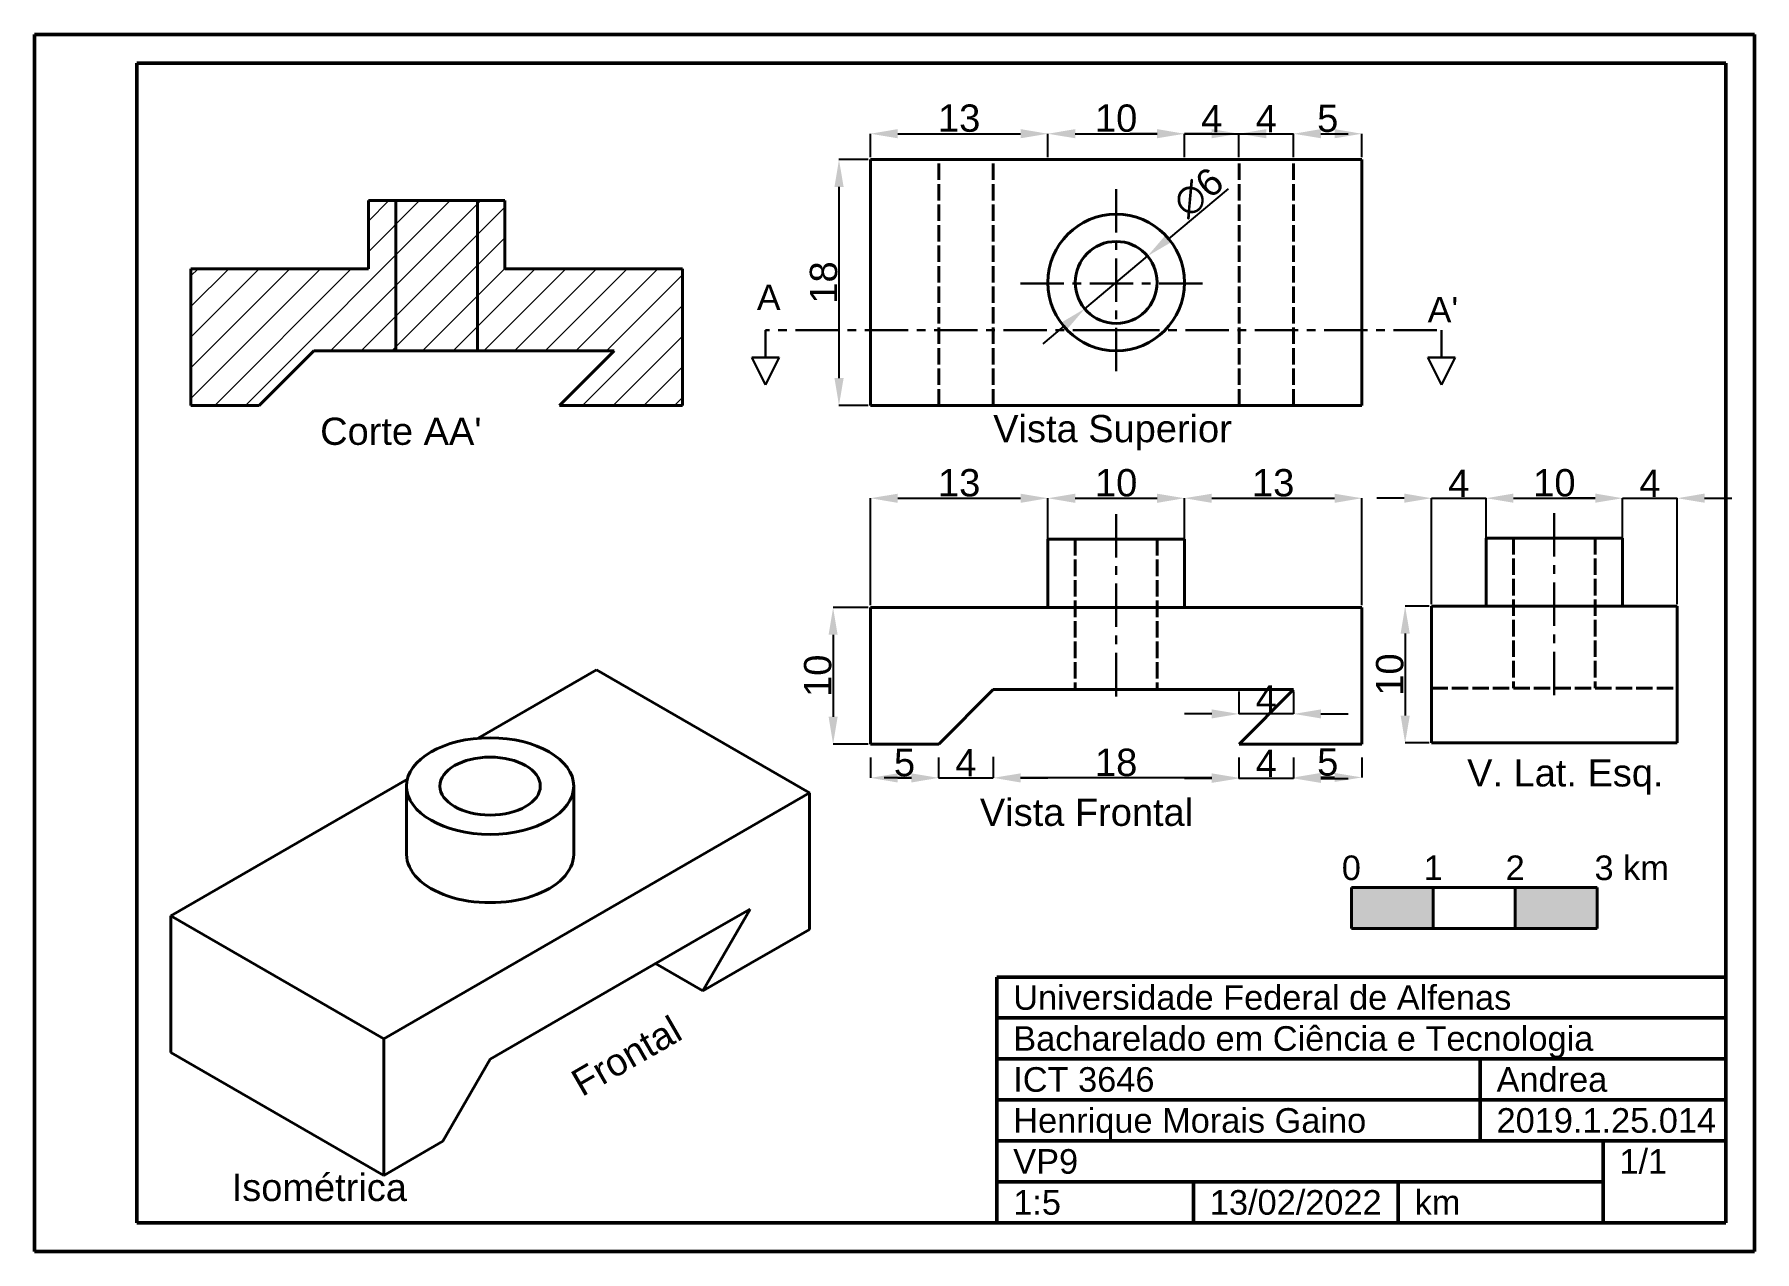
# Model space of a CAD drawing. Header units: millimetres. Extents: x 52 to 178, y -46 to 43.
import ezdxf
from ezdxf.enums import TextEntityAlignment as Align

# ---------------------------------------------------------------- set-up
doc = ezdxf.new("R2010")
doc.units = ezdxf.units.MM
doc.linetypes.add('ACAD_ISO02W100', pattern=[15, 12, -3])
doc.linetypes.add('CENTER', pattern=[50.8, 31.75, -6.35, 6.35, -6.35])
doc.layers.get('0').update_dxf_attribs({"lineweight": 50})
for name, color, linetype, lineweight in [('ARESTA', 6, 'Continuous', 40), ('ARESTA NV', 6, 'ACAD_ISO02W100', 40), ('COTAS', 1, 'Continuous', 15), ('EIXOS', 5, 'CENTER', 30), ('HACHURA', 3, 'CENTER', 15), ('TEXTO', 4, 'Continuous', 30)]:
    doc.layers.add(name, color=color, linetype=linetype, lineweight=lineweight)
doc.styles.get("Standard").update_dxf_attribs({"font": 'arial.ttf'})
doc.styles.add('style1', font='arial.ttf', dxfattribs={"height": 0.6})
doc.styles.add('style1-5 cota', font='arial.ttf', dxfattribs={"height": 1})
doc.dimstyles.new('Copy of cota 1-5', dxfattribs={"dimtxt": 0.2, "dimasz": 0.2, "dimexe": 0, "dimexo": 0.1625, "dimgap": 0.1, "dimtad": 1, "dimtxsty": 'Standard', "dimcen": 0.09, "dimclrd": 256, "dimclre": 256, "dimclrt": 256, "dimadec": 0, "dimazin": 0, "dimtfac": 1, "dimtmove": 0, "dimatfit": 3, "dimfxl": 1, "dimarcsym": 0})

# ---------------------------------------------------------------- blocks, each defined once
blk = doc.blocks.new('*D136')
at = {"layer": 'COTAS', "lineweight": -2, "transparency": 16777216}
for p, q in [((113.13, 33.88), (113.13, 35.6)), ((115.13, 35.6), (124.13, 35.6)), ((126.13, 33.88), (126.13, 35.6))]:
    blk.add_line(p, q, dxfattribs=at)
at = {"layer": 'COTAS', "transparency": 16777216}
for points in [[(115.13, 35.94), (115.13, 35.27), (113.13, 35.6)], [(124.13, 35.94), (124.13, 35.27), (126.13, 35.6)]]:
    blk.add_solid(points, dxfattribs=at)
at = {"layer": 'Defpoints', "color": 0, "transparency": 16777216}
for p in [(126.13, 35.6), (113.13, 33.71), (126.13, 33.71)]:
    blk.add_point(p, dxfattribs=at)
at = {"layer": 'COTAS', "transparency": 16777216, "insert": (119.63, 36.73), "char_height": 2, "attachment_point": 5}
blk.add_mtext('13', dxfattribs=at)
blk = doc.blocks.new('*D137')
at = {"layer": 'COTAS', "lineweight": -2, "transparency": 16777216}
for p, q in [((126.13, 33.88), (126.13, 35.6)), ((128.13, 35.6), (134.13, 35.6)), ((136.13, 33.88), (136.13, 35.6))]:
    blk.add_line(p, q, dxfattribs=at)
at = {"layer": 'COTAS', "transparency": 16777216}
for points in [[(128.13, 35.94), (128.13, 35.27), (126.13, 35.6)], [(134.13, 35.94), (134.13, 35.27), (136.13, 35.6)]]:
    blk.add_solid(points, dxfattribs=at)
at = {"layer": 'Defpoints', "color": 0, "transparency": 16777216}
for p in [(136.13, 35.6), (126.13, 33.71), (136.13, 33.71)]:
    blk.add_point(p, dxfattribs=at)
at = {"layer": 'COTAS', "transparency": 16777216, "insert": (131.13, 36.73), "char_height": 2, "attachment_point": 5}
blk.add_mtext('10', dxfattribs=at)
blk = doc.blocks.new('*D138')
at = {"layer": 'COTAS', "lineweight": -2, "transparency": 16777216}
for p, q in [((134.13, 35.6), (132.13, 35.6)), ((136.13, 33.88), (136.13, 35.6)), ((136.13, 35.6), (140.13, 35.6)), ((140.13, 33.88), (140.13, 35.6)), ((142.13, 35.6), (144.13, 35.6))]:
    blk.add_line(p, q, dxfattribs=at)
at = {"layer": 'COTAS', "transparency": 16777216}
for points in [[(134.13, 35.94), (134.13, 35.27), (136.13, 35.6)], [(142.13, 35.94), (142.13, 35.27), (140.13, 35.6)]]:
    blk.add_solid(points, dxfattribs=at)
at = {"layer": 'Defpoints', "color": 0, "transparency": 16777216}
for p in [(140.13, 35.6), (136.13, 33.71), (140.13, 33.71)]:
    blk.add_point(p, dxfattribs=at)
at = {"layer": 'COTAS', "transparency": 16777216, "insert": (138.13, 36.7), "char_height": 2, "attachment_point": 5}
blk.add_mtext('4', dxfattribs=at)
blk = doc.blocks.new('*D139')
at = {"layer": 'COTAS', "lineweight": -2, "transparency": 16777216}
for p, q in [((138.13, 35.6), (136.13, 35.6)), ((140.13, 33.88), (140.13, 35.6)), ((140.13, 35.6), (144.13, 35.6)), ((144.13, 33.88), (144.13, 35.6)), ((146.13, 35.6), (148.13, 35.6))]:
    blk.add_line(p, q, dxfattribs=at)
at = {"layer": 'COTAS', "transparency": 16777216}
for points in [[(138.13, 35.94), (138.13, 35.27), (140.13, 35.6)], [(146.13, 35.94), (146.13, 35.27), (144.13, 35.6)]]:
    blk.add_solid(points, dxfattribs=at)
at = {"layer": 'Defpoints', "color": 0, "transparency": 16777216}
for p in [(144.13, 35.6), (140.13, 33.71), (144.13, 33.71)]:
    blk.add_point(p, dxfattribs=at)
at = {"layer": 'COTAS', "transparency": 16777216, "insert": (142.13, 36.7), "char_height": 2, "attachment_point": 5}
blk.add_mtext('4', dxfattribs=at)
blk = doc.blocks.new('*D140')
at = {"layer": 'COTAS', "lineweight": -2, "transparency": 16777216}
for p, q in [((144.13, 33.88), (144.13, 35.6)), ((146.13, 35.6), (147.13, 35.6)), ((149.13, 33.88), (149.13, 35.6))]:
    blk.add_line(p, q, dxfattribs=at)
at = {"layer": 'COTAS', "transparency": 16777216}
for points in [[(146.13, 35.94), (146.13, 35.27), (144.13, 35.6)], [(147.13, 35.94), (147.13, 35.27), (149.13, 35.6)]]:
    blk.add_solid(points, dxfattribs=at)
at = {"layer": 'Defpoints', "color": 0, "transparency": 16777216}
for p in [(149.13, 35.6), (144.13, 33.71), (149.13, 33.71)]:
    blk.add_point(p, dxfattribs=at)
at = {"layer": 'COTAS', "transparency": 16777216, "insert": (146.63, 36.72), "char_height": 2, "attachment_point": 5}
blk.add_mtext('5', dxfattribs=at)
blk = doc.blocks.new('*D141')
at = {"layer": 'COTAS', "lineweight": -2, "transparency": 16777216}
for p, q in [((112.97, 33.71), (110.83, 33.71)), ((110.83, 31.71), (110.83, 17.71)), ((112.97, 15.71), (110.83, 15.71))]:
    blk.add_line(p, q, dxfattribs=at)
at = {"layer": 'COTAS', "transparency": 16777216}
for points in [[(110.5, 31.71), (111.17, 31.71), (110.83, 33.71)], [(110.5, 17.71), (111.17, 17.71), (110.83, 15.71)]]:
    blk.add_solid(points, dxfattribs=at)
at = {"layer": 'Defpoints', "color": 0, "transparency": 16777216}
for p in [(113.13, 33.71), (110.83, 15.71), (113.13, 15.71)]:
    blk.add_point(p, dxfattribs=at)
at = {"layer": 'COTAS', "transparency": 16777216, "insert": (109.71, 24.71), "char_height": 2, "attachment_point": 5, "rotation": 90}
blk.add_mtext('18', dxfattribs=at)
blk = doc.blocks.new('*D142')
at = {"layer": 'COTAS', "lineweight": -2, "transparency": 16777216}
for p, q in [((139.33, 31.57), (134.97, 27.92)), ((128.83, 22.79), (133.43, 26.64)), ((127.3, 21.51), (125.76, 20.22))]:
    blk.add_line(p, q, dxfattribs=at)
at = {"layer": 'COTAS', "transparency": 16777216}
for points in [[(134.75, 28.18), (135.18, 27.67), (133.43, 26.64)], [(127.08, 21.76), (127.51, 21.25), (128.83, 22.79)]]:
    blk.add_solid(points, dxfattribs=at)
at = {"layer": 'Defpoints', "color": 0, "transparency": 16777216}
for p in [(133.43, 26.64), (128.83, 22.79)]:
    blk.add_point(p, dxfattribs=at)
at = {"layer": 'COTAS', "transparency": 16777216, "insert": (137.16, 31.29), "char_height": 2, "attachment_point": 5, "rotation": 39.9188}
blk.add_mtext('∅6', dxfattribs=at)
blk = doc.blocks.new('*D143')
at = {"layer": 'COTAS', "lineweight": -2, "transparency": 16777216}
for p, q in [((152.23, 8.92), (150.23, 8.92)), ((154.23, 1.17), (154.23, 8.92)), ((154.23, 8.92), (158.23, 8.92)), ((158.23, 1.17), (158.23, 8.92)), ((160.23, 8.92), (162.23, 8.92))]:
    blk.add_line(p, q, dxfattribs=at)
at = {"layer": 'COTAS', "transparency": 16777216}
for points in [[(152.23, 9.26), (152.23, 8.59), (154.23, 8.92)], [(160.23, 9.26), (160.23, 8.59), (158.23, 8.92)]]:
    blk.add_solid(points, dxfattribs=at)
at = {"layer": 'Defpoints', "color": 0, "transparency": 16777216}
for p in [(158.23, 8.92), (154.23, 1.01), (158.23, 1.01)]:
    blk.add_point(p, dxfattribs=at)
at = {"layer": 'COTAS', "transparency": 16777216, "insert": (156.23, 10.02), "char_height": 2, "attachment_point": 5}
blk.add_mtext('4', dxfattribs=at)
blk = doc.blocks.new('*D144')
at = {"layer": 'COTAS', "lineweight": -2, "transparency": 16777216}
for p, q in [((158.23, 6.17), (158.23, 8.92)), ((160.23, 8.92), (166.23, 8.92)), ((168.23, 6.17), (168.23, 8.92))]:
    blk.add_line(p, q, dxfattribs=at)
at = {"layer": 'COTAS', "transparency": 16777216}
for points in [[(160.23, 9.26), (160.23, 8.59), (158.23, 8.92)], [(166.23, 9.26), (166.23, 8.59), (168.23, 8.92)]]:
    blk.add_solid(points, dxfattribs=at)
at = {"layer": 'Defpoints', "color": 0, "transparency": 16777216}
for p in [(168.23, 8.92), (158.23, 6.01), (168.23, 6.01)]:
    blk.add_point(p, dxfattribs=at)
at = {"layer": 'COTAS', "transparency": 16777216, "insert": (163.23, 10.04), "char_height": 2, "attachment_point": 5}
blk.add_mtext('10', dxfattribs=at)
blk = doc.blocks.new('*D145')
at = {"layer": 'COTAS', "lineweight": -2, "transparency": 16777216}
for p, q in [((166.23, 8.92), (164.23, 8.92)), ((168.23, 1.17), (168.23, 8.92)), ((168.23, 8.92), (172.23, 8.92)), ((172.23, 1.17), (172.23, 8.92)), ((174.23, 8.92), (176.23, 8.92))]:
    blk.add_line(p, q, dxfattribs=at)
at = {"layer": 'COTAS', "transparency": 16777216}
for points in [[(166.23, 9.26), (166.23, 8.59), (168.23, 8.92)], [(174.23, 9.26), (174.23, 8.59), (172.23, 8.92)]]:
    blk.add_solid(points, dxfattribs=at)
at = {"layer": 'Defpoints', "color": 0, "transparency": 16777216}
for p in [(172.23, 8.92), (168.23, 1.01), (172.23, 1.01)]:
    blk.add_point(p, dxfattribs=at)
at = {"layer": 'COTAS', "transparency": 16777216, "insert": (170.23, 10.02), "char_height": 2, "attachment_point": 5}
blk.add_mtext('4', dxfattribs=at)
blk = doc.blocks.new('*D146')
at = {"layer": 'COTAS', "lineweight": -2, "transparency": 16777216}
for p, q in [((154.06, 1.01), (152.3, 1.01)), ((152.3, -0.99), (152.3, -6.99)), ((154.06, -8.99), (152.3, -8.99))]:
    blk.add_line(p, q, dxfattribs=at)
at = {"layer": 'COTAS', "transparency": 16777216}
for points in [[(151.97, -0.99), (152.64, -0.99), (152.3, 1.01)], [(151.97, -6.99), (152.64, -6.99), (152.3, -8.99)]]:
    blk.add_solid(points, dxfattribs=at)
at = {"layer": 'Defpoints', "color": 0, "transparency": 16777216}
for p in [(154.23, 1.01), (152.3, -8.99), (154.23, -8.99)]:
    blk.add_point(p, dxfattribs=at)
at = {"layer": 'COTAS', "transparency": 16777216, "insert": (151.18, -3.99), "char_height": 2, "attachment_point": 5, "rotation": 90}
blk.add_mtext('10', dxfattribs=at)
blk = doc.blocks.new('*D147')
at = {"layer": 'COTAS', "lineweight": -2, "transparency": 16777216}
for p, q in [((113.13, 1.08), (113.13, 8.92)), ((115.13, 8.92), (124.13, 8.92)), ((126.13, 1.08), (126.13, 8.92))]:
    blk.add_line(p, q, dxfattribs=at)
at = {"layer": 'COTAS', "transparency": 16777216}
for points in [[(115.13, 9.25), (115.13, 8.58), (113.13, 8.92)], [(124.13, 9.25), (124.13, 8.58), (126.13, 8.92)]]:
    blk.add_solid(points, dxfattribs=at)
at = {"layer": 'Defpoints', "color": 0, "transparency": 16777216}
for p in [(126.13, 8.92), (113.13, 0.92), (126.13, 0.92)]:
    blk.add_point(p, dxfattribs=at)
at = {"layer": 'COTAS', "transparency": 16777216, "insert": (119.63, 10.04), "char_height": 2, "attachment_point": 5}
blk.add_mtext('13', dxfattribs=at)
blk = doc.blocks.new('*D148')
at = {"layer": 'COTAS', "lineweight": -2, "transparency": 16777216}
for p, q in [((126.13, 6.08), (126.13, 8.92)), ((128.13, 8.92), (134.13, 8.92)), ((136.13, 6.08), (136.13, 8.92))]:
    blk.add_line(p, q, dxfattribs=at)
at = {"layer": 'COTAS', "transparency": 16777216}
for points in [[(128.13, 9.25), (128.13, 8.58), (126.13, 8.92)], [(134.13, 9.25), (134.13, 8.58), (136.13, 8.92)]]:
    blk.add_solid(points, dxfattribs=at)
at = {"layer": 'Defpoints', "color": 0, "transparency": 16777216}
for p in [(136.13, 8.92), (126.13, 5.92), (136.13, 5.92)]:
    blk.add_point(p, dxfattribs=at)
at = {"layer": 'COTAS', "transparency": 16777216, "insert": (131.13, 10.04), "char_height": 2, "attachment_point": 5}
blk.add_mtext('10', dxfattribs=at)
blk = doc.blocks.new('*D149')
at = {"layer": 'COTAS', "lineweight": -2, "transparency": 16777216}
for p, q in [((136.13, 1.08), (136.13, 8.92)), ((138.13, 8.92), (147.13, 8.92)), ((149.13, 1.08), (149.13, 8.92))]:
    blk.add_line(p, q, dxfattribs=at)
at = {"layer": 'COTAS', "transparency": 16777216}
for points in [[(138.13, 9.25), (138.13, 8.58), (136.13, 8.92)], [(147.13, 9.25), (147.13, 8.58), (149.13, 8.92)]]:
    blk.add_solid(points, dxfattribs=at)
at = {"layer": 'Defpoints', "color": 0, "transparency": 16777216}
for p in [(149.13, 8.92), (136.13, 0.92), (149.13, 0.92)]:
    blk.add_point(p, dxfattribs=at)
at = {"layer": 'COTAS', "transparency": 16777216, "insert": (142.63, 10.04), "char_height": 2, "attachment_point": 5}
blk.add_mtext('13', dxfattribs=at)
blk = doc.blocks.new('*D150')
at = {"layer": 'COTAS', "lineweight": -2, "transparency": 16777216}
for p, q in [((112.97, 0.92), (110.4, 0.92)), ((110.4, -1.08), (110.4, -7.08)), ((112.97, -9.08), (110.4, -9.08))]:
    blk.add_line(p, q, dxfattribs=at)
at = {"layer": 'COTAS', "transparency": 16777216}
for points in [[(110.07, -1.08), (110.73, -1.08), (110.4, 0.92)], [(110.07, -7.08), (110.73, -7.08), (110.4, -9.08)]]:
    blk.add_solid(points, dxfattribs=at)
at = {"layer": 'Defpoints', "color": 0, "transparency": 16777216}
for p in [(113.13, 0.92), (110.4, -9.08), (113.13, -9.08)]:
    blk.add_point(p, dxfattribs=at)
at = {"layer": 'COTAS', "transparency": 16777216, "insert": (109.28, -4.08), "char_height": 2, "attachment_point": 5, "rotation": 90}
blk.add_mtext('10', dxfattribs=at)
blk = doc.blocks.new('*D151')
at = {"layer": 'COTAS', "lineweight": -2, "transparency": 16777216}
for p, q in [((113.13, -10.06), (113.13, -11.55)), ((118.13, -10.06), (118.13, -11.55)), ((115.13, -11.55), (116.13, -11.55))]:
    blk.add_line(p, q, dxfattribs=at)
at = {"layer": 'COTAS', "transparency": 16777216}
for points in [[(115.13, -11.22), (115.13, -11.89), (113.13, -11.55)], [(116.13, -11.22), (116.13, -11.89), (118.13, -11.55)]]:
    blk.add_solid(points, dxfattribs=at)
at = {"layer": 'Defpoints', "color": 0, "transparency": 16777216}
for p in [(113.13, -9.9), (118.13, -9.9), (118.13, -11.55)]:
    blk.add_point(p, dxfattribs=at)
at = {"layer": 'COTAS', "transparency": 16777216, "insert": (115.63, -10.44), "char_height": 2, "attachment_point": 5}
blk.add_mtext('5', dxfattribs=at)
blk = doc.blocks.new('*D152')
at = {"layer": 'COTAS', "lineweight": -2, "transparency": 16777216}
for p, q in [((118.13, -10.06), (118.13, -11.55)), ((122.13, -10.01), (122.13, -11.55)), ((116.13, -11.55), (114.13, -11.55)), ((118.13, -11.55), (122.13, -11.55)), ((124.13, -11.55), (126.13, -11.55))]:
    blk.add_line(p, q, dxfattribs=at)
at = {"layer": 'COTAS', "transparency": 16777216}
for points in [[(116.13, -11.22), (116.13, -11.89), (118.13, -11.55)], [(124.13, -11.22), (124.13, -11.89), (122.13, -11.55)]]:
    blk.add_solid(points, dxfattribs=at)
at = {"layer": 'Defpoints', "color": 0, "transparency": 16777216}
for p in [(118.13, -9.9), (122.13, -9.85), (122.13, -11.55)]:
    blk.add_point(p, dxfattribs=at)
at = {"layer": 'COTAS', "transparency": 16777216, "insert": (120.13, -10.45), "char_height": 2, "attachment_point": 5}
blk.add_mtext('4', dxfattribs=at)
blk = doc.blocks.new('*D154')
at = {"layer": 'COTAS', "lineweight": -2, "transparency": 16777216}
for p, q in [((140.13, -5.24), (140.13, -6.87)), ((144.13, -5.24), (144.13, -6.87)), ((138.13, -6.87), (136.13, -6.87)), ((144.13, -6.87), (140.13, -6.87)), ((146.13, -6.87), (148.13, -6.87))]:
    blk.add_line(p, q, dxfattribs=at)
at = {"layer": 'COTAS', "transparency": 16777216}
for points in [[(138.13, -6.54), (138.13, -7.2), (140.13, -6.87)], [(146.13, -6.54), (146.13, -7.2), (144.13, -6.87)]]:
    blk.add_solid(points, dxfattribs=at)
at = {"layer": 'Defpoints', "color": 0, "transparency": 16777216}
for p in [(140.13, -5.08), (144.13, -5.08), (140.13, -6.87)]:
    blk.add_point(p, dxfattribs=at)
at = {"layer": 'COTAS', "transparency": 16777216, "insert": (142.13, -5.77), "char_height": 2, "attachment_point": 5}
blk.add_mtext('4', dxfattribs=at)
blk = doc.blocks.new('*D157')
at = {"layer": 'COTAS', "lineweight": -2, "transparency": 16777216}
for p, q in [((144.13, -10.06), (144.13, -11.52)), ((149.13, -10.06), (149.13, -11.52)), ((147.13, -11.52), (146.13, -11.52))]:
    blk.add_line(p, q, dxfattribs=at)
at = {"layer": 'COTAS', "transparency": 16777216}
for points in [[(146.13, -11.19), (146.13, -11.85), (144.13, -11.52)], [(147.13, -11.19), (147.13, -11.85), (149.13, -11.52)]]:
    blk.add_solid(points, dxfattribs=at)
at = {"layer": 'Defpoints', "color": 0, "transparency": 16777216}
for p in [(144.13, -9.9), (149.13, -9.9), (144.13, -11.52)]:
    blk.add_point(p, dxfattribs=at)
at = {"layer": 'COTAS', "transparency": 16777216, "insert": (146.63, -10.4), "char_height": 2, "attachment_point": 5}
blk.add_mtext('5', dxfattribs=at)
blk = doc.blocks.new('*D158')
at = {"layer": 'COTAS', "lineweight": -2, "transparency": 16777216}
for p, q in [((140.13, -10.06), (140.13, -11.59)), ((144.13, -10.06), (144.13, -11.59)), ((138.13, -11.59), (136.13, -11.59)), ((144.13, -11.59), (140.13, -11.59)), ((146.13, -11.59), (148.13, -11.59))]:
    blk.add_line(p, q, dxfattribs=at)
at = {"layer": 'COTAS', "transparency": 16777216}
for points in [[(138.13, -11.25), (138.13, -11.92), (140.13, -11.59)], [(146.13, -11.25), (146.13, -11.92), (144.13, -11.59)]]:
    blk.add_solid(points, dxfattribs=at)
at = {"layer": 'Defpoints', "color": 0, "transparency": 16777216}
for p in [(140.13, -9.9), (144.13, -9.9), (140.13, -11.59)]:
    blk.add_point(p, dxfattribs=at)
at = {"layer": 'COTAS', "transparency": 16777216, "insert": (142.13, -10.49), "char_height": 2, "attachment_point": 5}
blk.add_mtext('4', dxfattribs=at)
blk = doc.blocks.new('*D159')
at = {"layer": 'COTAS', "lineweight": -2, "transparency": 16777216}
for p, q in [((122.13, -10.06), (122.13, -11.55)), ((140.13, -10.06), (140.13, -11.55)), ((138.13, -11.55), (124.13, -11.55))]:
    blk.add_line(p, q, dxfattribs=at)
at = {"layer": 'COTAS', "transparency": 16777216}
for points in [[(124.13, -11.22), (124.13, -11.89), (122.13, -11.55)], [(138.13, -11.22), (138.13, -11.89), (140.13, -11.55)]]:
    blk.add_solid(points, dxfattribs=at)
at = {"layer": 'Defpoints', "color": 0, "transparency": 16777216}
for p in [(122.13, -9.9), (140.13, -9.9), (122.13, -11.55)]:
    blk.add_point(p, dxfattribs=at)
at = {"layer": 'COTAS', "transparency": 16777216, "insert": (131.13, -10.43), "char_height": 2, "attachment_point": 5}
blk.add_mtext('18', dxfattribs=at)

msp = doc.modelspace()

# ---------------------------------------------------------------- hatches: boundary and pattern name
at = {"layer": 'ARESTA', "transparency": 33554687}
h = msp.add_hatch(color=256, dxfattribs=at)
h.dxf.hatch_style = 1
h.paths.add_polyline_path([(148.359, -19.574), (148.359, -22.574), (154.359, -22.574), (154.359, -19.574)])
h.paths.add_polyline_path([(160.359, -19.574), (160.359, -22.574), (166.359, -22.574), (166.359, -19.574)])
at = {"layer": 'HACHURA', "transparency": 33554687}
h = msp.add_hatch(dxfattribs=at)
h.set_pattern_fill('ANSI31', color=256, scale=0.5)
h.paths.add_polyline_path([(78.359, 30.715), (76.359, 30.715), (76.359, 25.715), (63.359, 25.715), (63.359, 15.715), (68.359, 15.715), (72.359, 19.715), (78.359, 19.715)])
h.paths.add_polyline_path([(84.359, 30.715), (78.359, 30.715), (78.359, 19.715), (84.359, 19.715)])
h.paths.add_polyline_path([(99.359, 25.715), (86.359, 25.715), (86.359, 30.715), (84.359, 30.715), (84.359, 19.715), (90.359, 19.715), (94.359, 19.715), (90.359, 15.715), (94.359, 15.715), (99.359, 15.715)])

# ---------------------------------------------------------------- linework, layer by layer
at = {"transparency": 33554687}
for p, q in [((51.896, -46.229), (51.896, 42.871)), ((51.896, 42.871), (177.896, 42.871)), ((177.896, 42.871), (177.896, -46.229)), ((59.396, -44.129), (59.396, 40.771)), ((59.396, 40.771), (175.796, 40.771)), ((175.796, 40.771), (175.796, -44.129)), ((122.396, -44.129), (122.396, -26.129)), ((122.396, -26.129), (175.796, -26.129)), ((175.796, -26.129), (175.796, -44.129)), ((122.396, -29.129), (175.796, -29.129)), ((122.396, -32.129), (175.796, -32.129)), ((157.796, -32.129), (157.796, -38.129)), ((122.396, -35.129), (175.796, -35.129)), ((122.396, -38.129), (175.796, -38.129)), ((166.796, -38.129), (166.796, -44.129)), ((122.396, -41.129), (166.796, -41.129)), ((136.796, -41.129), (136.796, -44.129)), ((151.796, -41.129), (151.796, -44.129)), ((175.796, -44.129), (59.396, -44.129)), ((175.796, -44.129), (122.396, -44.129)), ((122.396, -44.129), (175.796, -44.129)), ((177.896, -46.229), (51.896, -46.229))]:
    msp.add_line(p, q, dxfattribs=at)
at = {"layer": 'ARESTA', "transparency": 33554687}
for p, q in [((113.133, 15.715), (113.133, 33.715)), ((113.133, 33.715), (126.133, 33.715)), ((126.133, 33.715), (136.133, 33.715)), ((136.133, 33.715), (140.133, 33.715)), ((140.133, 33.715), (144.133, 33.715)), ((144.133, 33.715), (149.133, 33.715)), ((149.133, 33.715), (149.133, 15.715)), ((76.359, 25.715), (76.359, 30.715)), ((76.359, 30.715), (86.359, 30.715)), ((78.359, 30.715), (78.359, 19.715)), ((84.359, 30.715), (84.359, 19.715)), ((86.359, 30.715), (86.359, 25.715)), ((63.359, 15.715), (63.359, 25.715)), ((63.359, 25.715), (76.359, 25.715)), ((86.359, 25.715), (99.359, 25.715)), ((99.359, 25.715), (99.359, 15.715)), ((68.359, 15.715), (72.359, 19.715)), ((90.359, 19.715), (72.359, 19.715)), ((90.359, 15.715), (94.359, 19.715)), ((94.359, 19.715), (90.359, 19.715)), ((63.359, 15.715), (68.359, 15.715)), ((94.359, 15.715), (90.359, 15.715)), ((99.359, 15.715), (94.359, 15.715)), ((149.133, 15.715), (113.133, 15.715)), ((126.133, 0.922), (126.133, 5.922)), ((126.133, 5.922), (136.133, 5.922)), ((136.133, 5.922), (136.133, 0.922)), ((158.227, 1.007), (158.227, 6.007)), ((158.227, 6.007), (168.227, 6.007)), ((168.227, 6.007), (168.227, 1.007)), ((113.133, -9.078), (113.133, 0.922)), ((113.133, 0.922), (126.133, 0.922)), ((126.133, 0.922), (136.133, 0.922)), ((136.133, 0.922), (149.133, 0.922)), ((149.133, 0.922), (149.133, -9.078)), ((154.227, -8.993), (154.227, 1.007)), ((154.227, 1.007), (158.227, 1.007)), ((158.227, 1.007), (168.227, 1.007)), ((168.227, 1.007), (172.227, 1.007)), ((172.227, 1.007), (172.227, -8.993)), ((84.411, -8.651), (93.071, -3.651)), ((93.071, -3.651), (108.659, -12.651)), ((118.133, -9.078), (122.133, -5.078)), ((140.133, -5.078), (122.133, -5.078)), ((140.133, -9.078), (144.133, -5.078)), ((144.133, -5.078), (140.133, -5.078)), ((113.133, -9.078), (118.133, -9.078)), ((144.133, -9.078), (140.133, -9.078)), ((149.133, -9.078), (144.133, -9.078)), ((172.227, -8.993), (154.227, -8.993)), ((61.894, -21.651), (79.215, -11.651)), ((79.153, -12.151), (79.153, -17.151)), ((91.4, -12.151), (91.4, -17.151)), ((77.482, -30.651), (108.659, -12.651)), ((108.659, -12.651), (108.659, -22.651)), ((148.359, -22.574), (148.359, -19.574)), ((148.359, -19.574), (154.359, -19.574)), ((154.359, -19.574), (160.359, -19.574)), ((154.359, -22.574), (154.359, -19.574)), ((160.359, -19.574), (166.359, -19.574)), ((160.359, -22.574), (160.359, -19.574)), ((166.359, -19.574), (166.359, -22.574)), ((166.359, -22.574), (166.359, -19.574)), ((100.865, -27.151), (104.329, -21.151)), ((104.329, -21.151), (100.865, -23.151)), ((61.894, -31.651), (61.894, -21.651)), ((61.894, -21.651), (77.482, -30.651)), ((108.659, -22.651), (104.329, -25.151)), ((166.359, -22.574), (148.359, -22.574)), ((100.865, -23.151), (85.277, -32.151)), ((100.865, -27.151), (97.401, -25.151)), ((104.329, -25.151), (100.865, -27.151)), ((77.482, -40.651), (77.482, -30.651)), ((77.482, -40.651), (61.894, -31.651)), ((85.277, -32.151), (81.813, -38.151)), ((77.482, -40.651), (81.813, -38.151))]:
    msp.add_line(p, q, dxfattribs=at)
at = {"layer": 'ARESTA', "ltscale": 0.1, "transparency": 33554687}
for p, q in [((78.359, 30.715), (78.359, 19.715)), ((84.359, 30.715), (84.359, 19.715))]:
    msp.add_line(p, q, dxfattribs=at)
at = {"layer": 'ARESTA', "transparency": 33554687}
for radius in [5, 3]:
    msp.add_circle((131.133, 24.715), radius, dxfattribs=at)
for major_axis in [(-6.124, 0), (-3.674, 0)]:
    msp.add_ellipse((85.277, -12.151), major_axis=major_axis, ratio=0.5773503, dxfattribs=at)
msp.add_ellipse((85.277, -17.151), major_axis=(-6.124, 0), ratio=0.5773503, start_param=6.2831853, end_param=9.424778, dxfattribs=at)
at = {"layer": 'ARESTA NV', "ltscale": 0.1, "transparency": 33554687}
for p, q in [((118.133, 15.715), (118.133, 33.715)), ((122.133, 15.715), (122.133, 33.715)), ((140.133, 15.715), (140.133, 33.715)), ((144.133, 15.715), (144.133, 33.715)), ((128.133, 5.922), (128.133, -5.078)), ((134.133, 5.922), (134.133, -5.078)), ((160.227, 6.007), (160.227, -4.993)), ((166.227, 6.007), (166.227, -4.993)), ((154.227, -4.993), (172.227, -4.993))]:
    msp.add_line(p, q, dxfattribs=at)
at = {"layer": 'ARESTA NV', "transparency": 33554687}
for p, q in [((158.227, 6.007), (160.227, 6.007)), ((168.227, 6.007), (166.227, 6.007)), ((154.227, -8.993), (154.227, -4.993))]:
    msp.add_line(p, q, dxfattribs=at)
at = {"layer": 'EIXOS', "ltscale": 0.1, "transparency": 33554687}
for p, q in [((131.133, 31.545), (131.133, 17.715)), ((124.133, 24.63), (137.963, 24.63)), ((131.133, 21.215), (105.452, 21.215)), ((131.133, 21.215), (154.953, 21.215)), ((131.133, 7.752), (131.133, -6.078)), ((163.227, 7.837), (163.227, -5.993))]:
    msp.add_line(p, q, dxfattribs=at)
at = {"layer": 'EIXOS', "transparency": 33554687}
for p, q in [((105.452, 21.215), (105.452, 19.215)), ((131.133, 19.715), (131.133, 21.215)), ((154.953, 21.215), (154.953, 19.215)), ((154.953, 21.215), (154.953, 19.215)), ((105.452, 19.215), (104.452, 19.215)), ((104.452, 19.215), (105.452, 17.215)), ((105.452, 19.215), (106.452, 19.215)), ((106.452, 19.215), (105.452, 17.215)), ((154.953, 19.215), (153.953, 19.215)), ((153.953, 19.215), (154.953, 17.215)), ((154.953, 19.215), (155.953, 19.215)), ((155.953, 19.215), (154.953, 17.215))]:
    msp.add_line(p, q, dxfattribs=at)

# ---------------------------------------------------------------- texts
at = {"layer": 'ARESTA', "transparency": 33554687, "style": 'style1'}
for s, p in [('0', (148.359, -19.574)), ('1', (154.359, -19.574)), ('2', (160.359, -19.574)), ('3 km', (168.895, -19.574))]:
    msp.add_text(s, height=1.8, dxfattribs=at).set_placement(p, align=Align.BOTTOM_CENTER)
at = {"layer": 'EIXOS', "transparency": 33554687, "width": 5.76175, "attachment_point": 1, "style": 'style1'}
for s, insert, char_height in [('A', (104.816, 24.561), 1.866), ("A'", (153.95, 23.662), 1.8663)]:
    msp.add_mtext(s, dxfattribs=dict(at, insert=insert, char_height=char_height))
at = {"layer": 'TEXTO', "transparency": 33554687, "style": 'style1'}
for s, p in [('Universidade Federal de Alfenas', (123.596, -26.729)), ('Bacharelado em Ciência e Tecnologia', (123.596, -29.729)), ('ICT 3646', (123.596, -32.729)), ('Andrea', (158.996, -32.729)), ('Henrique Morais Gaino', (123.596, -35.729)), ('2019.1.25.014', (158.996, -35.729)), ('VP9', (123.596, -38.729)), ('1/1', (167.996, -38.729)), ('1:5', (123.596, -41.729)), ('13/02/2022', (137.996, -41.729)), ('km', (152.996, -41.729))]:
    msp.add_text(s, height=1.8, dxfattribs=at).set_placement(p, align=Align.TOP_LEFT)
at = {"layer": 'TEXTO', "transparency": 33554687, "attachment_point": 1, "style": 'style1'}
for s, insert, char_height, width in [("Corte AA'", (72.828, 14.818), 1.9921, 16.32169), ('Vista Superior', (122.127, 15.012), 1.99211, 18.23521), ('Vista Frontal', (121.152, -13.075), 1.99211, 16.32169)]:
    msp.add_mtext(s, dxfattribs=dict(at, insert=insert, char_height=char_height, width=width))
for s, insert, char_height in [('V. Lat. Esq.', (156.841, -10.188), 1.99211), ('Isométrica', (66.347, -40.536), 1.9921)]:
    msp.add_mtext(s, dxfattribs=dict(at, insert=insert, char_height=char_height))
at = {"layer": 'TEXTO', "transparency": 33554687, "insert": (91.009, -33.209), "char_height": 1.9921, "width": 5.91338, "attachment_point": 1, "rotation": 30, "style": 'style1-5 cota'}
msp.add_mtext('Frontal', dxfattribs=at)

# ---------------------------------------------------------------- dimensions: what is measured, and where the dimension line sits
at = {"layer": 'COTAS', "transparency": 33554687}
for base, p1, p2, picture, middle in [((126.133, 35.605), (113.133, 33.715), (126.133, 33.715), '*D136', (119.633, 36.727)), ((136.133, 35.605), (126.133, 33.715), (136.133, 33.715), '*D137', (131.133, 36.726)), ((140.133, 35.605), (136.133, 33.715), (140.133, 33.715), '*D138', (138.133, 36.705)), ((144.133, 35.605), (140.133, 33.715), (144.133, 33.715), '*D139', (142.133, 36.705)), ((149.133, 35.605), (144.133, 33.715), (149.133, 33.715), '*D140', (146.633, 36.722)), ((126.133, 8.915), (113.133, 0.922), (126.133, 0.922), '*D147', (119.633, 10.037)), ((136.133, 8.915), (126.133, 5.922), (136.133, 5.922), '*D148', (131.133, 10.036)), ((149.133, 8.915), (136.133, 0.922), (149.133, 0.922), '*D149', (142.633, 10.037)), ((168.227, 8.924), (158.227, 6.007), (168.227, 6.007), '*D144', (163.227, 10.045)), ((158.227, 8.924), (154.227, 1.007), (158.227, 1.007), '*D143', (156.227, 10.024)), ((172.227, 8.924), (168.227, 1.007), (172.227, 1.007), '*D145', (170.227, 10.024)), ((140.133, -6.87), (144.133, -5.078), (140.133, -5.078), '*D154', (142.133, -5.77)), ((118.133, -11.554), (113.133, -9.898), (118.133, -9.898), '*D151', (115.633, -10.437)), ((122.133, -11.554), (118.133, -9.898), (122.133, -9.847), '*D152', (120.133, -10.454)), ((122.133, -11.554), (140.133, -9.898), (122.133, -9.898), '*D159', (131.133, -10.433)), ((144.133, -11.521), (149.133, -9.898), (144.133, -9.898), '*D157', (146.633, -10.404))]:
    dim = msp.add_linear_dim(base=base, p1=p1, p2=p2, dimstyle='Copy of cota 1-5', override={"dimtxt": 2, "dimasz": 2, "dimtofl": 1}, dxfattribs=at)
    dim.commit()
    dim.dimension.update_dxf_attribs({"geometry": picture, "text_midpoint": middle})
for base, p1, p2, picture, middle in [((110.834, 15.715), (113.133, 33.715), (113.133, 15.715), '*D141', (109.713, 24.715)), ((110.4, -9.078), (113.133, 0.922), (113.133, -9.078), '*D150', (109.279, -4.078)), ((152.302, -8.993), (154.227, 1.007), (154.227, -8.993), '*D146', (151.181, -3.993))]:
    dim = msp.add_linear_dim(base=base, p1=p1, p2=p2, angle=90, dimstyle='Copy of cota 1-5', override={"dimtxt": 2, "dimasz": 2, "dimtofl": 1}, dxfattribs=at)
    dim.commit()
    dim.dimension.update_dxf_attribs({"geometry": picture, "text_midpoint": middle})
dim = msp.add_diameter_dim_2p(p1=(128.832, 22.79), p2=(133.434, 26.64), dimstyle='Copy of cota 1-5', override={"dimtxt": 2, "dimasz": 2, "dimtofl": 1}, dxfattribs=at)
dim.commit()
dim.dimension.update_dxf_attribs({"geometry": '*D142', "text_midpoint": (137.159, 31.292)})
dim = msp.add_aligned_dim(p1=(144.133, -9.898), p2=(140.133, -9.898), distance=1.69, dimstyle='Copy of cota 1-5', override={"dimtxt": 2, "dimasz": 2, "dimtofl": 1}, dxfattribs=at)
dim.commit()
dim.dimension.update_dxf_attribs({"geometry": '*D158', "text_midpoint": (142.133, -10.487)})

doc.saveas('drawing.dxf')
